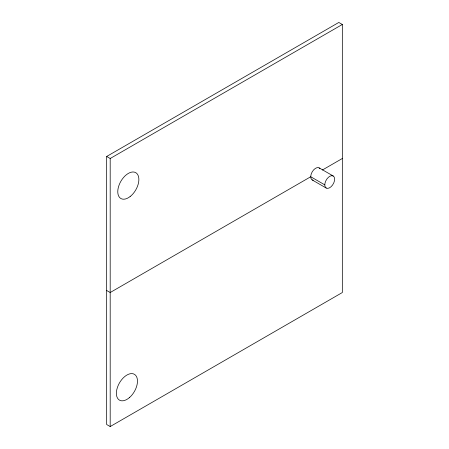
<?xml version="1.0" encoding="UTF-8"?>
<svg xmlns="http://www.w3.org/2000/svg" width="449" height="449" viewBox="0 0 449 449"><rect width="100%" height="100%" fill="white"/><g stroke="black" fill="none" stroke-linecap="round" stroke-linejoin="round"><path stroke-width="0.67" d="M106.671 156.471L338.81 22.45L342.329 24.482L342.329 292.529L110.19 426.55L106.671 424.518L106.671 156.471L110.19 158.503L342.329 24.482M322.388 170.014L342.329 158.503M319.132 167.875L333.203 175.997A6.965 4.019 -60 0 1 330.997 186.784A6.965 4.019 -60 0 1 324.964 183.299A6.965 4.019 -60 0 1 333.203 175.997M324.795 184.87L310.73 176.749L110.19 292.524L106.671 290.497M312.173 179.937L326.238 188.058M110.19 158.503L110.19 426.55M313.189 180.251A6.965 4.019 -60 0 1 312.173 171.894A6.965 4.019 -60 0 1 319.918 168.6M129.323 397.696A14.924 8.615 -60 0 0 134.627 374.438A14.924 8.615 -60 0 0 116.83 389.502A14.924 8.615 -60 0 0 129.323 397.696M130.131 196.555A14.924 8.615 -60 0 0 136.423 173.112A14.924 8.615 -60 0 0 118.418 187.121A14.924 8.615 -60 0 0 130.131 196.555"/></g></svg>
